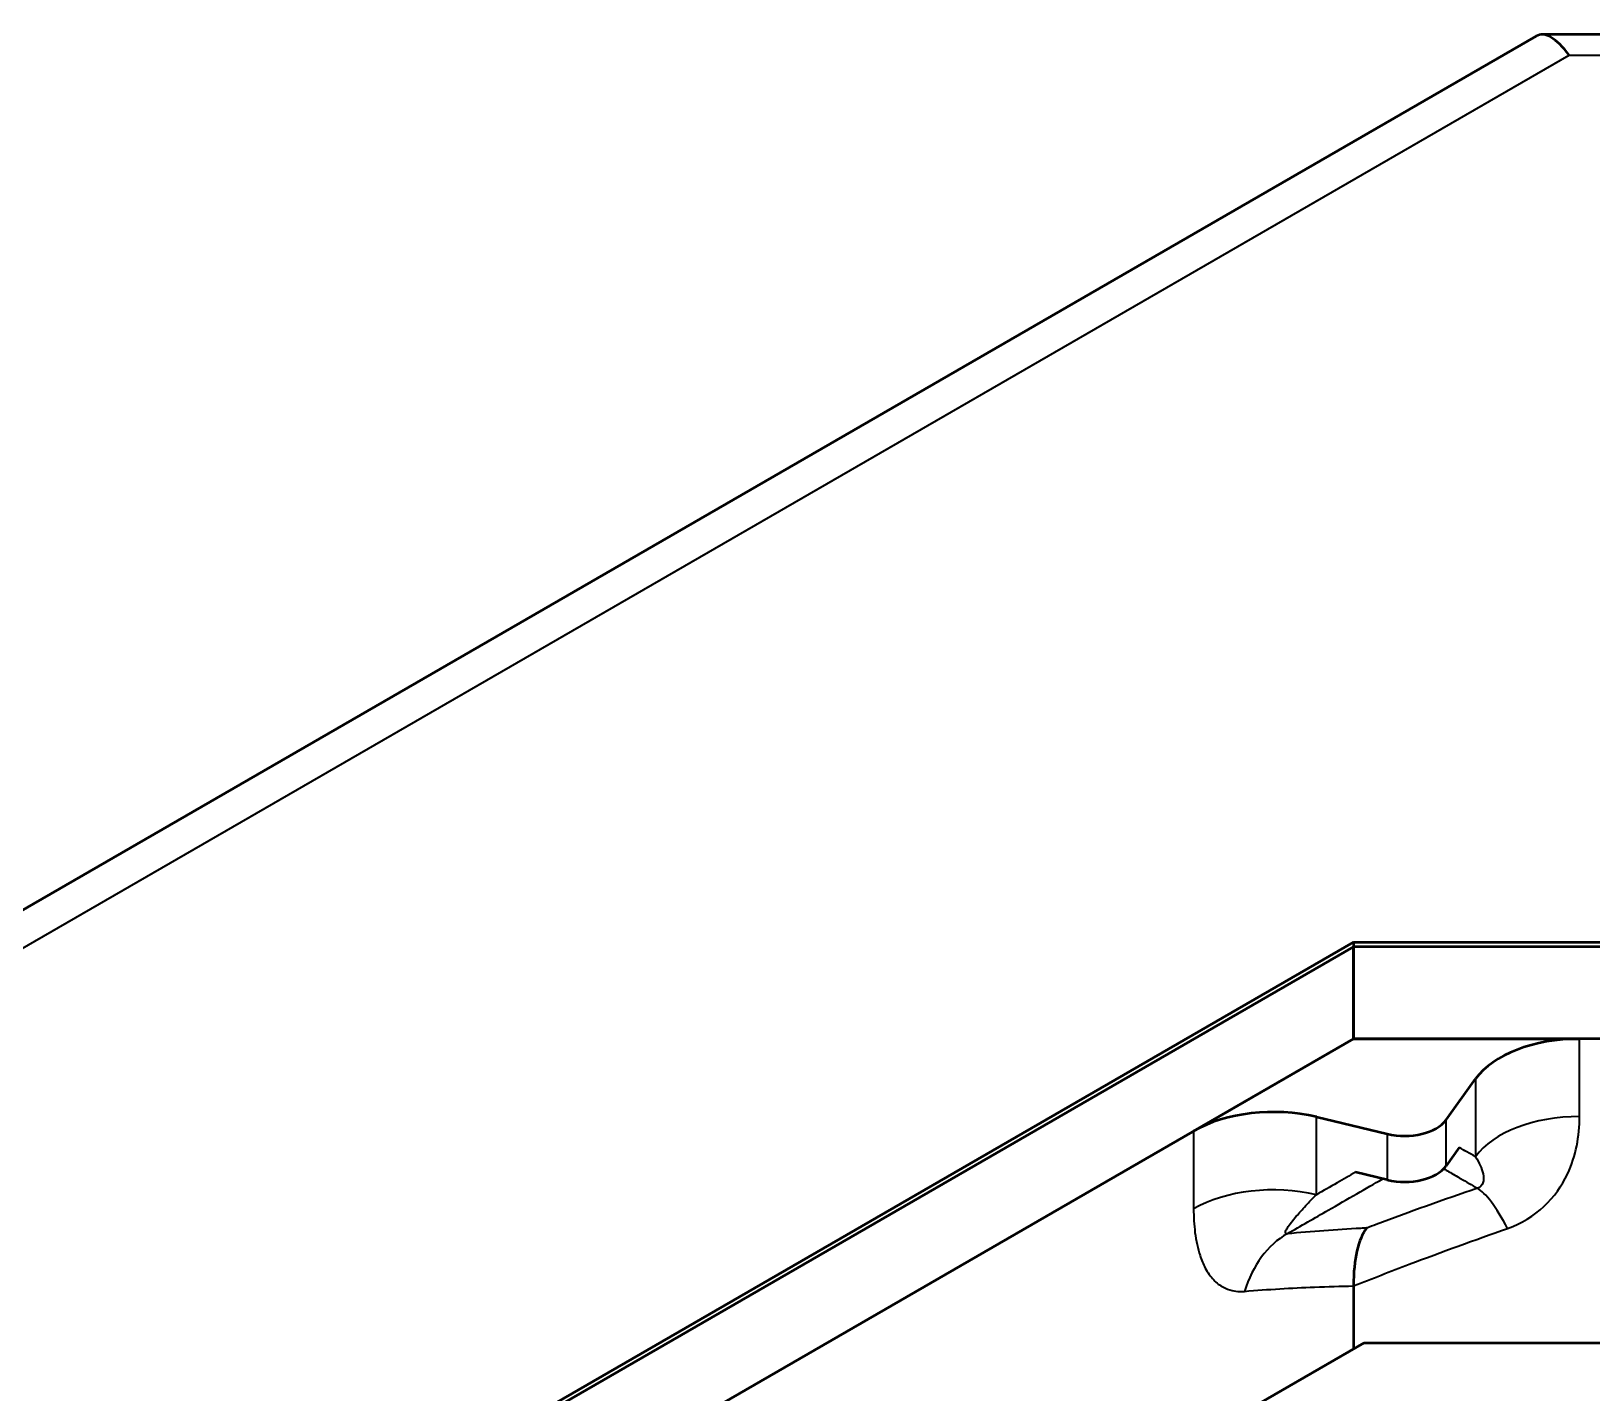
# Model space of a CAD drawing. Header units: inches. Extents: x -20.7 to 49, y -43 to 17.2.
# Drawn here: x -17.462 to -14.189, y 0.214 to 3.07 of the extents above; entities that cross this region are included whole.
import ezdxf

# ---------------------------------------------------------------- set-up
doc = ezdxf.new("R2010")
doc.units = ezdxf.units.IN
doc.header["$MEASUREMENT"] = 0
doc.layers.add('Visible (ANSI)', color=7, linetype='Continuous', lineweight=50)
doc.layers.add('Visible Narrow (ANSI)', color=7, linetype='Continuous', lineweight=35)

msp = doc.modelspace()

# ---------------------------------------------------------------- linework, layer by layer
at = {"layer": 'Visible (ANSI)'}
for p, q in [((-14.3058, 3.0594), (-20.6664, -0.6129)), ((-11.4231, 3.0628), (-14.2932, 3.0628)), ((-17.2779, -0.3353), (-14.6888, 1.1595)), ((-14.6888, 1.1498), (-17.2779, -0.3449)), ((-14.6888, 1.1595), (-14.6888, 0.957)), ((-14.6888, 1.1595), (-11.0274, 1.1595)), ((-14.6888, 0.957), (-14.6888, 1.1498)), ((-11.0274, 1.1498), (-14.6888, 1.1498)), ((-14.6888, 0.957), (-17.2779, -0.5378)), ((-15.0242, 0.7634), (-14.6888, 0.957)), ((-14.6888, 0.957), (-14.2146, 0.957)), ((-11.0274, 0.957), (-14.6888, 0.957)), ((-14.4945, 0.7869), (-14.4328, 0.8728)), ((-14.7667, 0.7929), (-14.6179, 0.7573)), ((-14.467, 0.7288), (-14.4945, 0.6904)), ((-14.6179, 0.6609), (-14.6844, 0.6768)), ((-14.6888, 0.4385), (-14.6888, 0.3065)), ((-17.2233, -1.1568), (-14.6665, 0.3194)), ((-14.6665, 0.3194), (-12.9127, 0.3194))]:
    msp.add_line(p, q, dxfattribs=at)
for centre, major_axis, ratio, start_param, end_param in [((-14.2367, 2.8266), (0.0631, -0.2354), 0.317837, 2.441154, 3.226552), ((-14.2146, 0.8206), (-0.2362, 0), 0.57735, 4.712389, 5.890486), ((-14.8571, 0.6669), (-0.2362, 0), 0.57735, 4.31969, 5.497787), ((-14.5818, 0.8077), (0.0945, 0), 0.57735, 4.31969, 5.890486), ((-14.5818, 0.7113), (0.0945, 0), 0.57735, 4.31969, 5.890486)]:
    msp.add_ellipse(centre, major_axis=major_axis, ratio=ratio, start_param=start_param, end_param=end_param, dxfattribs=at)
msp.add_open_spline([(-14.661, 0.5599), (-14.6611, 0.5598), (-14.6612, 0.5597), (-14.6699, 0.5489), (-14.6769, 0.5327), (-14.6863, 0.4916), (-14.6888, 0.4669), (-14.6888, 0.4385)], degree=3, knots=[-0.1801922, -0.1801922, -0.1801922, -0.1801922, -0.1794519, -0.1794519, -0.0882029, -0.0882029, 0, 0, 0, 0], dxfattribs=at)
at = {"layer": 'Visible Narrow (ANSI)'}
for p, q in [((-20.4994, -0.5964), (-14.2367, 3.0194)), ((-14.2367, 3.0194), (-11.4796, 3.0194)), ((-14.2146, 0.7938), (-14.2146, 0.957)), ((-14.4328, 0.8728), (-14.4328, 0.7096)), ((-14.7667, 0.6297), (-14.7667, 0.7929)), ((-14.4945, 0.6904), (-14.4945, 0.7869)), ((-15.0242, 0.7634), (-15.0242, 0.6002)), ((-14.6179, 0.7573), (-14.6179, 0.6609))]:
    msp.add_line(p, q, dxfattribs=at)
for centre, major_axis, ratio, start_param, end_param in [((-14.2146, 0.6574), (0.2362, 0), 0.57735, 1.570796, 2.748894), ((-14.8571, 0.5037), (-0.2362, 0), 0.57735, 4.31969, 5.497787), ((-14.3657, 0.4227), (-0.0778, 0.2231), 0.226724, 5.288977, 6.037934), ((-14.7503, 0.3307), (-0.0198, 0.2354), 0.757694, 0.336849, 1.085806)]:
    msp.add_ellipse(centre, major_axis=major_axis, ratio=ratio, start_param=start_param, end_param=end_param, dxfattribs=at)
for points, knots in [([(-14.3657, 0.5591), (-14.3065, 0.5797), (-14.2631, 0.6241), (-14.222, 0.7115), (-14.2146, 0.7527), (-14.2146, 0.7938)], [0, 0, 0, 0, 0.1635058, 0.1635058, 0.2910947, 0.2910947, 0.2910947, 0.2910947]), ([(-14.4328, 0.7096), (-14.4389, 0.713), (-14.4449, 0.7164), (-14.4563, 0.7228), (-14.4616, 0.7258), (-14.467, 0.7288)], [0.3712326, 0.3712326, 0.3712326, 0.3712326, 0.4254677, 0.4254677, 0.4736423, 0.4736423, 0.4736423, 0.4736423]), ([(-14.4328, 0.7096), (-14.4252, 0.6971), (-14.4194, 0.6847), (-14.414, 0.6595), (-14.4171, 0.6475), (-14.4288, 0.6434)], [-0.2910947, -0.2910947, -0.2910947, -0.2910947, -0.1635058, -0.1635058, 0, 0, 0, 0]), ([(-14.828, 0.5479), (-14.7992, 0.5644), (-14.7704, 0.581), (-14.7416, 0.5975), (-14.7217, 0.6089), (-14.7018, 0.6204), (-14.6637, 0.6422), (-14.6455, 0.6527), (-14.6273, 0.6631)], [-0.2765266, -0.2765266, -0.2765266, -0.2765266, -0.1685438, -0.1685438, -0.1685438, -0.0938803, -0.0938803, -0.025646, -0.025646, -0.025646, -0.025646]), ([(-14.6844, 0.6768), (-14.6973, 0.6694), (-14.7102, 0.662), (-14.7377, 0.6463), (-14.7522, 0.638), (-14.7667, 0.6297)], [0.0457057, 0.0457057, 0.0457057, 0.0457057, 0.0938803, 0.0938803, 0.1481154, 0.1481154, 0.1481154, 0.1481154]), ([(-14.4996, 0.6844), (-14.4959, 0.6823), (-14.4923, 0.6801), (-14.4804, 0.6733), (-14.4723, 0.6686), (-14.4642, 0.6638), (-14.4524, 0.657), (-14.4406, 0.6502), (-14.4288, 0.6434)], [-0.4590509, -0.4590509, -0.4590509, -0.4590509, -0.4254677, -0.4254677, -0.3508041, -0.3508041, -0.3508041, -0.2428213, -0.2428213, -0.2428213, -0.2428213]), ([(-14.828, 0.5479), (-14.8287, 0.5479), (-14.8293, 0.5479), (-14.8305, 0.5482), (-14.831, 0.5487), (-14.8316, 0.5502), (-14.8316, 0.5514), (-14.8304, 0.5549), (-14.8291, 0.5575), (-14.8252, 0.5639), (-14.8223, 0.5679), (-14.8159, 0.5761), (-14.8125, 0.5802), (-14.8029, 0.5915), (-14.796, 0.599), (-14.7818, 0.6143), (-14.7745, 0.6219), (-14.7667, 0.6297)], [-0.2910854, -0.2910854, -0.2910854, -0.2910854, -0.2773627, -0.2773627, -0.2554063, -0.2554063, -0.226863, -0.226863, -0.1897567, -0.1897567, -0.1477031, -0.1477031, -0.1112682, -0.1112682, -0.0532394, -0.0532394, 0, 0, 0, 0]), ([(-14.4288, 0.6434), (-14.5001, 0.619), (-14.5709, 0.5936), (-14.6478, 0.5648), (-14.6544, 0.5623), (-14.661, 0.5599)], [0, 0, 0, 0, 0.1910343, 0.1910343, 0.2090411, 0.2090411, 0.2090411, 0.2090411]), ([(-15.0242, 0.6002), (-15.0242, 0.583), (-15.0232, 0.5665), (-15.0191, 0.5334), (-15.0156, 0.5171), (-15.0076, 0.4928), (-15.0039, 0.484), (-14.9946, 0.4666), (-14.9887, 0.4582), (-14.9759, 0.4449), (-14.9692, 0.4397), (-14.956, 0.4327), (-14.9499, 0.4304), (-14.9383, 0.4277), (-14.9331, 0.427), (-14.9243, 0.4268), (-14.9209, 0.4269), (-14.9173, 0.4272)], [0, 0, 0, 0, 0.0532394, 0.0532394, 0.1112682, 0.1112682, 0.1477031, 0.1477031, 0.1897567, 0.1897567, 0.226863, 0.226863, 0.2554063, 0.2554063, 0.2773627, 0.2773627, 0.2910854, 0.2910854, 0.2910854, 0.2910854]), ([(-14.661, 0.5599), (-14.6653, 0.5597), (-14.6696, 0.5594), (-14.7249, 0.5566), (-14.7763, 0.5528), (-14.828, 0.5479)], [0.1766584, 0.1766584, 0.1766584, 0.1766584, 0.1928497, 0.1928497, 0.3856994, 0.3856994, 0.3856994, 0.3856994]), ([(-14.6888, 0.4385), (-14.65, 0.4539), (-14.6109, 0.4691), (-14.5035, 0.5099), (-14.4349, 0.535), (-14.3657, 0.5591)], [-0.3008534, -0.3008534, -0.3008534, -0.3008534, -0.1910343, -0.1910343, 0, 0, 0, 0]), ([(-14.9173, 0.4272), (-14.868, 0.4313), (-14.8189, 0.4343), (-14.743, 0.4373), (-14.7159, 0.4381), (-14.6888, 0.4385)], [-0.3856994, -0.3856994, -0.3856994, -0.3856994, -0.1928497, -0.1928497, -0.084846, -0.084846, -0.084846, -0.084846])]:
    msp.add_open_spline(points, degree=3, knots=knots, dxfattribs=at)

doc.saveas('drawing.dxf')
